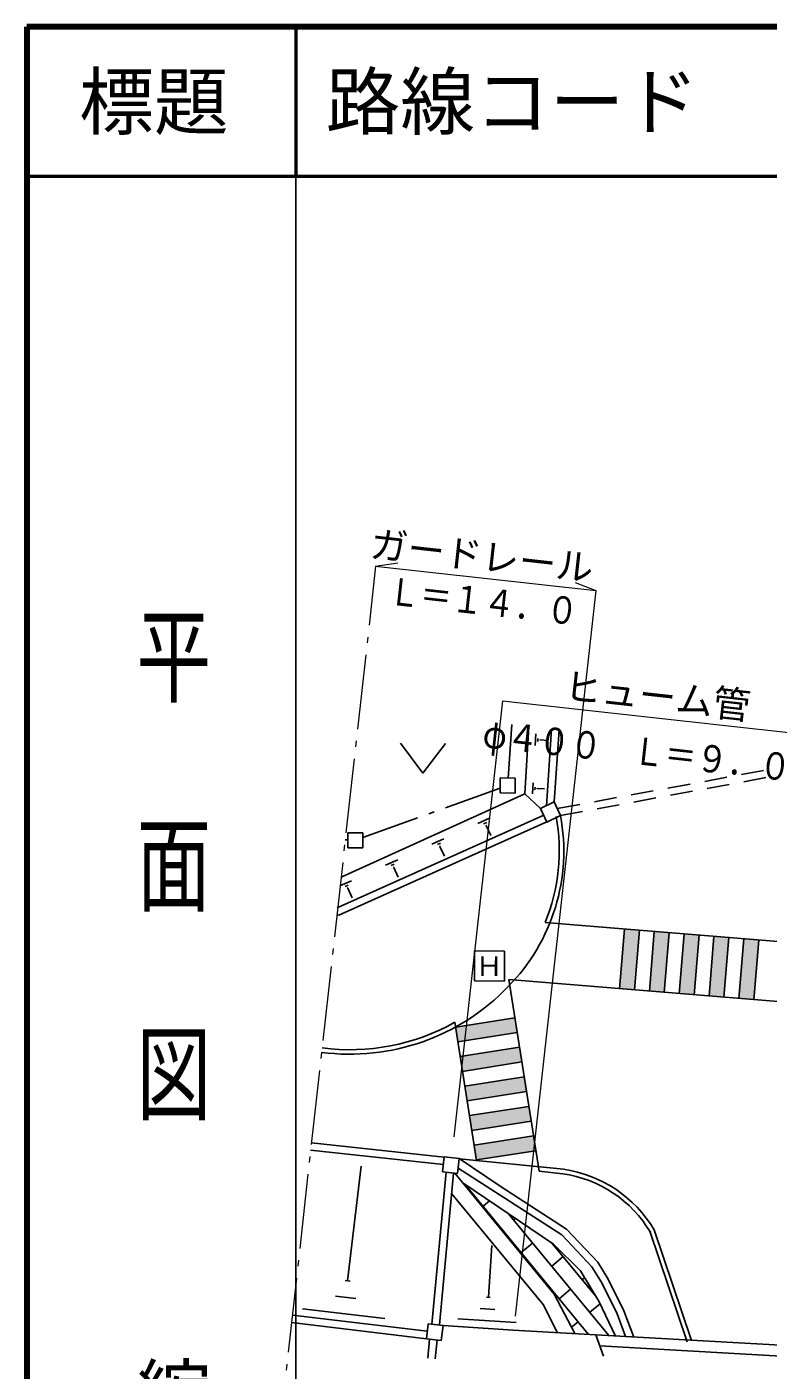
# Model space of a CAD drawing. Units: millimetres, scale not verified. Extents: x 40000 to 680000, y 20000 to 380000.
# Drawn here: x 40000 to 89630, y 290036 to 380000 of the extents above; entities that cross this region are included whole.
import ezdxf
from ezdxf.enums import TextEntityAlignment as Align

# ---------------------------------------------------------------- set-up
doc = ezdxf.new("R2010")
doc.units = ezdxf.units.MM
doc.header["$LTSCALE"] = 1000
for name, color, linetype, lineweight in [('M-BGD', 7, 'Continuous', 25), ('M-BGD-HTXT', 7, 'Continuous', 13), ('M-BMK-ROW', 30, 'Continuous', 25), ('M-STR-HTXT', 7, 'Continuous', 13), ('M-STR-STR1', 7, 'Continuous', 25), ('M-STR-STRC', 7, 'Continuous', 25), ('M-TTL', 2, 'Continuous', 140), ('M-TTL-BAND', 7, 'Continuous', 25), ('M-TTL-LINE', 7, 'Continuous', 50)]:
    doc.layers.add(name, color=color, linetype=linetype, lineweight=lineweight)
doc.layers.add('M-TTL-TXT', color=7, linetype='Continuous')
doc.styles.add('@ＭＳ ゴシック', font='')
doc.styles.add('ＭＳ ゴシック', font='')
doc.styles.get('@ＭＳ ゴシック').set_extended_font_data('@MS Gothic')
doc.styles.get('ＭＳ ゴシック').set_extended_font_data('MS Gothic')

msp = doc.modelspace()

# ---------------------------------------------------------------- hatches: boundary and pattern name
at = {"layer": 'M-STR-STRC'}
for points in [[(80007, 319573), (81009, 319491), (80684, 315500), (79683, 315581)], [(82010, 319409), (83002, 319325), (82677, 315339), (81686, 315418)], [(84003, 319247), (85005, 319165), (84680, 315173), (83679, 315256)], [(86006, 319083), (86998, 319001), (86673, 315015), (85672, 315092)], [(87999, 318920), (89000, 318838), (88676, 314847), (87675, 314931)], [(68715, 313015), (72672, 313641), (72820, 312649), (68869, 312034)], [(69025, 311041), (72977, 311657), (73134, 310675), (69180, 310048)], [(69336, 309056), (73290, 309682), (73447, 308690), (69490, 308073)], [(69645, 307081), (73604, 307698), (73761, 306715), (69801, 306088)], [(70115, 304084), (69958, 305096), (73917, 305723), (74064, 304731)]]:
    msp.add_hatch(color=256, dxfattribs=at).paths.add_polyline_path(points)

# ---------------------------------------------------------------- linework, layer by layer
at = {"layer": 'M-BGD'}
for p, q in [((73604, 333153), (73347, 328636)), ((74787, 327839), (75136, 332967)), ((75299, 328088), (75637, 332916)), ((65025, 332021), (66520, 330013)), ((66520, 330013), (68030, 332011)), ((74083, 332641), (74040, 331879)), ((74212, 332340), (74201, 332149)), ((74362, 332269), (74362, 332219)), ((74362, 332239), (74883, 332207)), ((87842, 329921), (89317, 330193)), ((73891, 329375), (73848, 328634)), ((82925, 329014), (84400, 329286)), ((85384, 329468), (86859, 329740)), ((88010, 329447), (89485, 329720)), ((73347, 328636), (61036, 323050)), ((73347, 328636), (74396, 327661)), ((74030, 329084), (74020, 328904)), ((74170, 329014), (74170, 328964)), ((74170, 328984), (74661, 328962)), ((78008, 328108), (79483, 328380)), ((80467, 328561), (81942, 328833)), ((83094, 328538), (84569, 328810)), ((85552, 328992), (87027, 329265)), ((75299, 328088), (74396, 327661)), ((74396, 327661), (74823, 326747)), ((75727, 327175), (75299, 328088)), ((75508, 327647), (77025, 327926)), ((78177, 327628), (79652, 327901)), ((80636, 328083), (82110, 328356)), ((74615, 327209), (60818, 321027)), ((74823, 326757), (60897, 320516)), ((70195, 326654), (71018, 327031)), ((70575, 326632), (70786, 326722)), ((74823, 326747), (75727, 327175)), ((75727, 327175), (77194, 327446)), ((70735, 326501), (70785, 326521)), ((70755, 326511), (71063, 325839)), ((61315, 325563), (61495, 325552)), ((67104, 325252), (67917, 325620)), ((67485, 325231), (67686, 325320)), ((67635, 325100), (67685, 325120)), ((67655, 325110), (67963, 324448)), ((64014, 323850), (64827, 324218)), ((64394, 323829), (64595, 323919)), ((64544, 323698), (64594, 323718)), ((64564, 323708), (64863, 323056)), ((60964, 322469), (61736, 322817)), ((61314, 322427), (61515, 322517)), ((61454, 322307), (61504, 322327)), ((61484, 322317), (61772, 321674)), ((60897, 320516), (60756, 320536)), ((60808, 321057), (60818, 321027)), ((60818, 321027), (60808, 321027)), ((68714, 313014), (72673, 313642)), ((59059, 305265), (67942, 304302)), ((58997, 304774), (67890, 303811)), ((67942, 304312), (67838, 303310)), ((68943, 304208), (67942, 304312)), ((68840, 303207), (68943, 304208)), ((71682, 302355), (68943, 304208)), ((75923, 303492), (68973, 304198)), ((61471, 296020), (62390, 303700)), ((68068, 303289), (67121, 293105)), ((68559, 303238), (67621, 293063)), ((67838, 303310), (68840, 303207)), ((68649, 303227), (75313, 295129)), ((68881, 303567), (75817, 299095)), ((75892, 303192), (74290, 303358)), ((69188, 302584), (75264, 298475)), ((69248, 302534), (69228, 302524)), ((77612, 292421), (69318, 302494)), ((71682, 302355), (76139, 299484)), ((68434, 301876), (74559, 294431)), ((70977, 301366), (70545, 301007)), ((78969, 292351), (72246, 300510)), ((72706, 300198), (72585, 300098)), ((71812, 299459), (71781, 299429)), ((75817, 299095), (77823, 296964)), ((76139, 299484), (78225, 297263)), ((81719, 299334), (84217, 291942)), ((82010, 299433), (84498, 292031)), ((70904, 294914), (71127, 298380)), ((73862, 298550), (73088, 297912)), ((78067, 295019), (75174, 298526)), ((75264, 298475), (77071, 296676)), ((75912, 297642), (75139, 297003)), ((77823, 296964), (78491, 295879)), ((78225, 297263), (78923, 296128)), ((61301, 296040), (61651, 295999)), ((74365, 296365), (74325, 296335)), ((77071, 296676), (78286, 294648)), ((77340, 296224), (77179, 296094)), ((78923, 296128), (79977, 294001)), ((75313, 295129), (76686, 292480)), ((76406, 295456), (75632, 294818)), ((78491, 295879), (79515, 293802)), ((60656, 295001), (62028, 294836)), ((70784, 294925), (71024, 294904)), ((74559, 294431), (75534, 292544)), ((78376, 294477), (77682, 293909)), ((78286, 294648), (79420, 292320)), ((57776, 293719), (66809, 292645)), ((58449, 294147), (63966, 293486)), ((68845, 293479), (72751, 293225)), ((70360, 294165), (71342, 294101)), ((79515, 293802), (80091, 292287)), ((79977, 294001), (80642, 292255)), ((57714, 293218), (66747, 292144)), ((66860, 293136), (66747, 292144)), ((67862, 293022), (66860, 293136)), ((67738, 292020), (67862, 293022)), ((67862, 293022), (72559, 292705)), ((72559, 292705), (78098, 292393)), ((76909, 293270), (76467, 292911)), ((66747, 292144), (67738, 292020)), ((66967, 292113), (66838, 290842)), ((67468, 292061), (67339, 290790)), ((78959, 292361), (78939, 292351))]:
    msp.add_line(p, q, dxfattribs=at)
for centre, radius, start, end in [((62995, 324806), 12953, 315.47924, 10.55007), ((62995, 324806), 12652, 337.71677, 10.55007), ((61627, 325883), 14686, 262.57341, 316.20747), ((61627, 325883), 14386, 262.57341, 299.25743), ((74711, 295091), 8185, 30.75501, 81.76567), ((74711, 295091), 8485, 30.75501, 81.76567)]:
    msp.add_arc(centre, radius, start, end, dxfattribs=at)
at = {"layer": 'M-BGD-HTXT'}
for p, q in [((63353, 343879), (62914, 339931)), ((62826, 339136), (62782, 338739)), ((62693, 337944), (62140, 332974)), ((62052, 332179), (62007, 331782)), ((61919, 330987), (61366, 326017)), ((61277, 325222), (61233, 324825)), ((61145, 324029), (60592, 319060)), ((60503, 318265), (60459, 317868)), ((60371, 317072), (59818, 312103)), ((59729, 311308), (59685, 310910)), ((59596, 310115), (59044, 305146)), ((58955, 304351), (58911, 303953)), ((58822, 303158), (58269, 298189)), ((58181, 297394), (58137, 296996)), ((58048, 296201), (57495, 291232)), ((57407, 290437), (57362, 290039))]:
    msp.add_line(p, q, dxfattribs=at)
at = {"layer": 'M-BMK-ROW'}
for p, q in [((72229, 329692), (72472, 333287)), ((71685, 328692), (71688, 329694)), ((71688, 329694), (72690, 329690)), ((72690, 329690), (72686, 328688)), ((68032, 327695), (71686, 329013)), ((72686, 328688), (71685, 328692)), ((62498, 325699), (66151, 327017)), ((66904, 327288), (67280, 327424)), ((61494, 325021), (61497, 326023)), ((61497, 326023), (62499, 326020)), ((62499, 326020), (62495, 325018)), ((62495, 325018), (61494, 325021))]:
    msp.add_line(p, q, dxfattribs=at)
at = {"layer": 'M-STR-HTXT'}
for p, q in [((63353, 343879), (64837, 344104)), ((63353, 343879), (78094, 342244)), ((76703, 342789), (78094, 342244)), ((78094, 342244), (72693, 293656)), ((71847, 334872), (68598, 305672)), ((71847, 334872), (94769, 332327))]:
    msp.add_line(p, q, dxfattribs=at)
at = {"layer": 'M-STR-STR1', "color": 1}
for p, q in [((78098, 292393), (78613, 290974)), ((78098, 292393), (100133, 291154)), ((78366, 291656), (100108, 290433))]:
    msp.add_line(p, q, dxfattribs=at)
at = {"layer": 'M-STR-STRC'}
for p, q in [((74709, 320006), (92786, 318529)), ((80007, 319576), (79683, 315580)), ((81009, 319493), (80684, 315497)), ((82010, 319409), (81686, 315413)), ((83002, 319325), (82677, 315339)), ((84003, 319252), (83679, 315256)), ((85005, 319168), (84680, 315172)), ((86006, 319084), (85672, 315088)), ((86998, 319001), (86673, 315015)), ((87999, 318927), (87675, 314931)), ((89001, 318843), (88676, 314847)), ((69967, 316106), (69974, 318109)), ((69974, 318109), (71978, 318102)), ((71978, 318102), (71971, 316098)), ((71971, 316098), (69967, 316106)), ((72262, 316188), (95336, 314303)), ((72272, 316188), (74290, 303358)), ((68665, 313335), (70115, 304084)), ((68861, 312032), (72820, 312649)), ((69018, 311040), (72977, 311657)), ((69174, 310048), (73134, 310675)), ((69331, 309055), (73290, 309682)), ((69488, 308073), (73447, 308690)), ((69645, 307081), (73604, 307698)), ((69801, 306088), (73761, 306715)), ((69958, 305096), (73917, 305723)), ((70115, 304114), (74064, 304731))]:
    msp.add_line(p, q, dxfattribs=at)
at = {"layer": 'M-TTL'}
for p, q in [((40000, 380000), (40000, 20000)), ((680000, 380000), (40000, 380000))]:
    msp.add_line(p, q, dxfattribs=at)
at = {"layer": 'M-TTL-BAND'}
msp.add_line((58000, 370000), (58000, 20000), dxfattribs=at)
at = {"layer": 'M-TTL-LINE'}
for p, q in [((58000, 380000), (58000, 370000)), ((40000, 370000), (680000, 370000))]:
    msp.add_line(p, q, dxfattribs=at)

# ---------------------------------------------------------------- texts
at = {"layer": 'M-STR-HTXT', "style": 'ＭＳ ゴシック'}
for s, p in [('ガードレール', (62853, 343940)), ('ヒューム管', (75852, 334427))]:
    msp.add_text(s, height=1833, rotation=353.656, dxfattribs=at).set_placement(p, align=Align.BOTTOM_LEFT)
at = {"layer": 'M-STR-HTXT', "style": 'ＭＳ ゴシック', "width": 0.85}
for s, p in [('Ｌ＝１４．０', (64074, 340780)), ('φ４００\u3000Ｌ＝９．０', (70390, 331219))]:
    msp.add_text(s, height=1833, rotation=353.656, dxfattribs=at).set_placement(p, align=Align.BOTTOM_LEFT)
at = {"layer": 'M-STR-STRC', "style": 'ＭＳ ゴシック'}
msp.add_text('Ｈ', height=1320, rotation=359.797, dxfattribs=at).set_placement((70960, 317093), align=Align.MIDDLE_CENTER)
at = {"layer": 'M-TTL-BAND', "style": '@ＭＳ ゴシック', "width": 1.4}
msp.add_text('平  面  図', height=3666, rotation=270, dxfattribs=at).set_placement((49777, 306475), align=Align.MIDDLE_RIGHT)
at = {"layer": 'M-TTL-BAND', "style": '@ＭＳ ゴシック'}
msp.add_text('縮尺千分の一', height=3666, rotation=270, dxfattribs=at).set_placement((49777, 261030), align=Align.MIDDLE_RIGHT)
at = {"layer": 'M-TTL-TXT', "style": 'ＭＳ ゴシック'}
msp.add_text('標題', height=3666, dxfattribs=at).set_placement((48500, 375000), align=Align.MIDDLE_CENTER)
msp.add_text('路線コード', height=3666, dxfattribs=at).set_placement((60000, 375000), align=Align.MIDDLE_LEFT)

doc.saveas('drawing.dxf')
